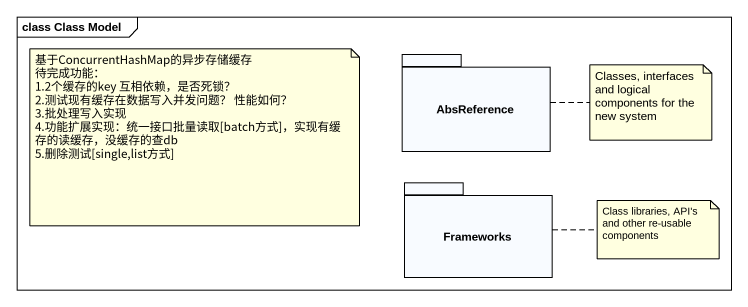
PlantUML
@startuml
mainframe class Class Model
package AbsReference {
}
package Frameworks {
}
note as N1
  基于ConcurrentHashMap的异步存储缓存
  待完成功能：
  1.2个缓存的key 互相依赖，是否死锁？
  2.测试现有缓存在数据写入并发问题？ 性能如何？
  3.批处理写入实现
  4.功能扩展实现：统一接口批量读取[batch方式]，实现有缓存的读缓存，没缓存的查db
  5.删除测试[single,list方式]
end note
note right of AbsReference : Classes, interfaces and logical components for the new system
note right of Frameworks : Class libraries, API's and other re-usable components
@enduml
